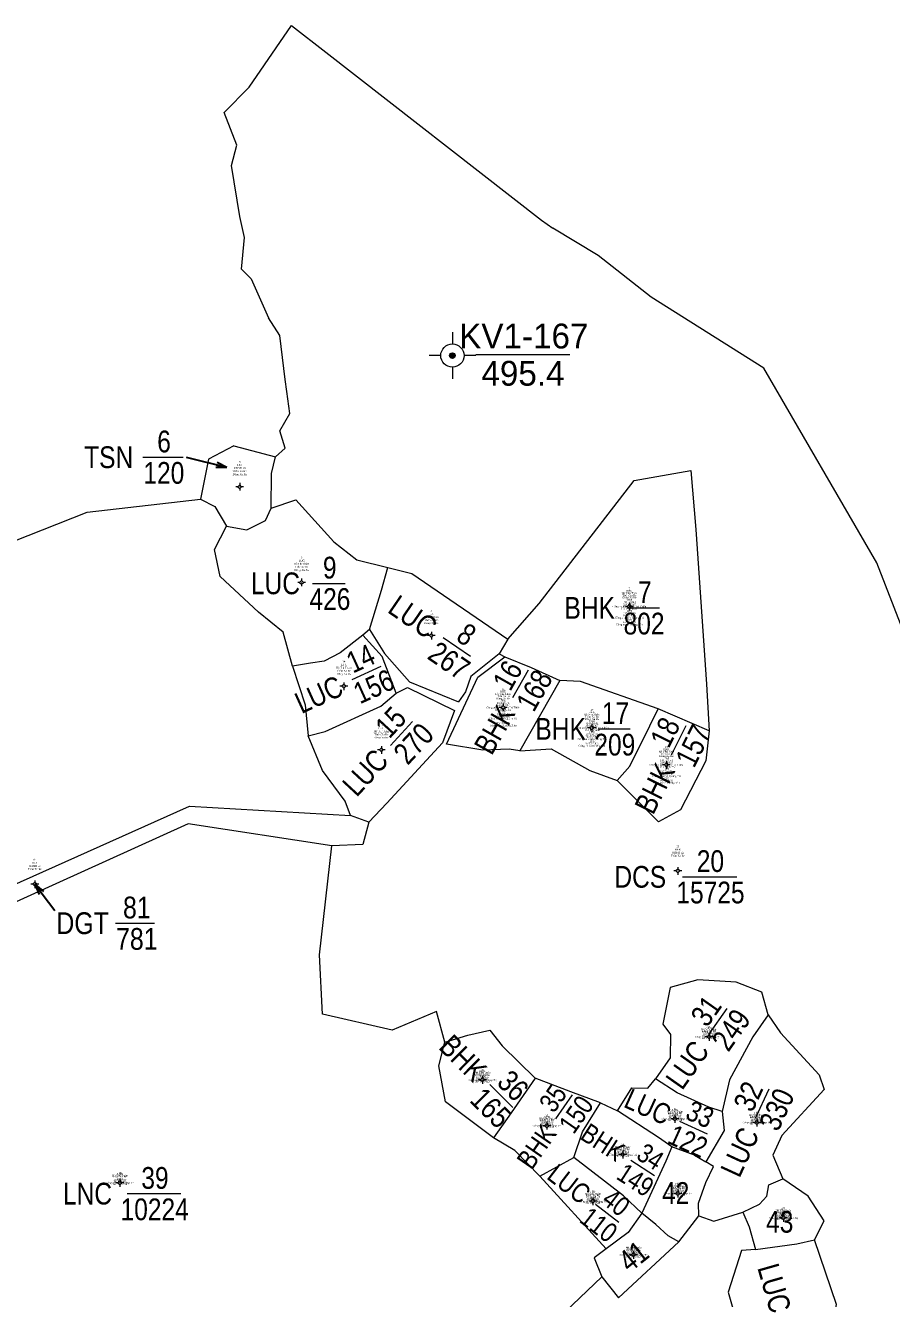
# Model space of a CAD drawing. Header units: metres. Extents: x 546779 to 548236, y 1839578 to 1841294.
# Drawn here: x 547808.5 to 547948, y 1840857.1 to 1841062.1 of the extents above; entities that cross this region are included whole.
import ezdxf
from ezdxf.enums import TextEntityAlignment as Align

# ---------------------------------------------------------------- set-up
doc = ezdxf.new("R2010")
doc.units = ezdxf.units.M
doc.header["$MEASUREMENT"] = 0
for name, color, linetype, lineweight in [('Level 10', 7, 'Continuous', 0), ('Level 11', 7, 'Continuous', 0), ('Level 13', 7, 'Continuous', 0), ('Level 15', 7, 'Continuous', 0), ('Level 23', 7, 'Continuous', 0), ('Level 31', 7, 'Continuous', 0), ('Level 8', 7, 'Continuous', 0)]:
    doc.layers.add(name, color=color, linetype=linetype, lineweight=lineweight)
doc.styles.add('Style-univcd', font='univcd.shx')
doc.styles.add('Style-vnarialNarrowI', font='vnarialNarrowI.shx')
doc.styles.add('Style-Vntimei', font='Vntimei.shx')
doc.dimstyles.get("Standard").update_dxf_attribs({"dimtxt": 0.18, "dimasz": 0.18, "dimexe": 0.18, "dimexo": 0.0625, "dimgap": 0.09, "dimtad": 0, "dimtih": 1, "dimtoh": 1, "dimdec": 4, "dimzin": 0, "dimdsep": 46, "dimtxsty": 'Standard', "dimcen": 0.09, "dimadec": 0, "dimazin": 0, "dimtfac": 1, "dimtdec": 4, "dimtofl": 0, "dimtmove": 0, "dimatfit": 3, "dimfxl": 1, "dimtolj": 1, "dimtzin": 0, "dimarcsym": 0})

# ---------------------------------------------------------------- blocks, each defined once
blk = doc.blocks.new('DKCDV')
at = {"layer": 'Level 8', "linetype": 'Continuous', "lineweight": 0}
h = blk.add_hatch(color=7, dxfattribs=at)
edge = h.paths.add_edge_path()
edge.add_arc((0, 0), 1.5, 0, 360)
at = {"layer": 'Level 8', "color": 1, "linetype": 'Continuous', "lineweight": 0}
for p, q in [((0, 12.5), (0, 6.27)), ((-6.23, 0), (-12.5, 0)), ((12.5, 0), (6.23, 0)), ((0, -6.27), (0, -12.5))]:
    blk.add_line(p, q, dxfattribs=at)
for radius in [6.25, 1.5]:
    blk.add_circle((0, 0), radius, dxfattribs=at)
blk = doc.blocks.new('N_THUA_6')
at = {"layer": 'Level 13', "color": 230, "linetype": 'Continuous', "lineweight": 13, "flags": 128}
blk.add_lwpolyline([(0, 0), (6.54, 0)], dxfattribs=at)
at = {"layer": 'Level 13', "color": 230, "linetype": 'Continuous', "lineweight": 0, "style": 'Style-vnarialNarrowI', "width": 0.98572}
blk.add_text('6', height=3.5, dxfattribs=at).set_placement((3.44, 0.78), align=Align.CENTER)
blk.add_text('6', height=3.5, dxfattribs=at).set_placement((3.44, 0.78), align=Align.CENTER)
blk.add_text('TSN ', height=3.5, dxfattribs=at).set_placement((-0.43, 0), align=Align.MIDDLE_RIGHT)
blk.add_text('120', height=3.5, dxfattribs=at).set_placement((3.41, -0.78), align=Align.TOP_CENTER)
blk = doc.blocks.new('TerminatorOpen_0.5')
at = {"color": 0, "linetype": 'ByBlock', "lineweight": -2}
for q in [(-1, 0.25), (-1, 0), (-1, -0.25)]:
    blk.add_line((0, 0), q, dxfattribs=at)
blk = doc.blocks.new('N_THUA_7')
at = {"layer": 'Level 13', "color": 230, "linetype": 'Continuous', "lineweight": 13, "flags": 128}
blk.add_lwpolyline([(-0.5, 0), (4.74, 0)], dxfattribs=at)
at = {"layer": 'Level 13', "color": 230, "linetype": 'Continuous', "lineweight": 0, "style": 'Style-vnarialNarrowI', "width": 0.98572}
blk.add_text('7', height=3.5, dxfattribs=at).set_placement((2.36, 0.78), align=Align.CENTER)
blk.add_text('BHK ', height=3.5, dxfattribs=at).set_placement((-1.36, 0), align=Align.MIDDLE_RIGHT)
blk.add_text('802', height=3.5, dxfattribs=at).set_placement((2.24, -0.78), align=Align.TOP_CENTER)
blk = doc.blocks.new('N_THUA_8')
at = {"layer": 'Level 13', "color": 230, "linetype": 'Continuous', "lineweight": 13, "flags": 128}
blk.add_lwpolyline([(-0.5, 0), (4.79, 0)], dxfattribs=at)
at = {"layer": 'Level 13', "color": 230, "linetype": 'Continuous', "lineweight": 0, "style": 'Style-vnarialNarrowI', "width": 0.98572}
blk.add_text('8', height=3.5, rotation=0.0002, dxfattribs=at).set_placement((2.32, 0.77), align=Align.CENTER)
blk.add_text('LUC ', height=3.5, rotation=0.0002, dxfattribs=at).set_placement((-1.41, -0.01), align=Align.MIDDLE_RIGHT)
blk.add_text('267', height=3.5, rotation=0.0002, dxfattribs=at).set_placement((2.39, -0.79), align=Align.TOP_CENTER)
blk = doc.blocks.new('N_THUA_9')
at = {"layer": 'Level 13', "color": 230, "linetype": 'Continuous', "lineweight": 13, "flags": 128}
blk.add_lwpolyline([(-0.49, 0), (4.79, 0)], dxfattribs=at)
at = {"layer": 'Level 13', "color": 230, "linetype": 'Continuous', "lineweight": 0, "style": 'Style-vnarialNarrowI', "width": 0.98572}
blk.add_text('9', height=3.5, dxfattribs=at).set_placement((2.29, 0.78), align=Align.CENTER)
blk.add_text('LUC ', height=3.5, dxfattribs=at).set_placement((-1.41, 0), align=Align.MIDDLE_RIGHT)
blk.add_text('426', height=3.5, dxfattribs=at).set_placement((2.32, -0.78), align=Align.TOP_CENTER)
blk = doc.blocks.new('N_THUA_14')
at = {"layer": 'Level 13', "color": 230, "linetype": 'Continuous', "lineweight": 13, "flags": 128}
blk.add_lwpolyline([(-1.63, 0), (3.64, 0)], dxfattribs=at)
at = {"layer": 'Level 13', "color": 230, "linetype": 'Continuous', "lineweight": 0, "style": 'Style-vnarialNarrowI', "width": 0.985726}
blk.add_text('14', height=3.5, rotation=0, dxfattribs=at).set_placement((1.08, 0.79), align=Align.CENTER)
blk.add_text('LUC ', height=3.5, rotation=0, dxfattribs=at).set_placement((-2.57, -0.01), align=Align.MIDDLE_RIGHT)
blk.add_text('156', height=3.5, rotation=0, dxfattribs=at).set_placement((1.15, -0.78), align=Align.TOP_CENTER)
blk = doc.blocks.new('N_THUA_15')
at = {"layer": 'Level 13', "color": 230, "linetype": 'Continuous', "lineweight": 13, "flags": 128}
blk.add_lwpolyline([(-1.65, 0), (3.59, 0)], dxfattribs=at)
at = {"layer": 'Level 13', "color": 230, "linetype": 'Continuous', "lineweight": 0, "style": 'Style-vnarialNarrowI', "width": 0.98572}
blk.add_text('15', height=3.5, rotation=359.9999, dxfattribs=at).set_placement((1.11, 0.78), align=Align.CENTER)
blk.add_text('LUC ', height=3.5, rotation=359.9999, dxfattribs=at).set_placement((-2.57, 0.01), align=Align.MIDDLE_RIGHT)
blk.add_text('270', height=3.5, rotation=359.9999, dxfattribs=at).set_placement((1.1, -0.78), align=Align.TOP_CENTER)
blk = doc.blocks.new('N_THUA_16')
at = {"layer": 'Level 13', "color": 230, "linetype": 'Continuous', "lineweight": 13, "flags": 128}
blk.add_lwpolyline([(-1.65, -0.01), (3.59, -0.01)], dxfattribs=at)
at = {"layer": 'Level 13', "color": 230, "linetype": 'Continuous', "lineweight": 0, "style": 'Style-vnarialNarrowI', "width": 0.985725}
blk.add_text('16', height=3.5, rotation=359.9999, dxfattribs=at).set_placement((1.11, 0.77), align=Align.CENTER)
blk.add_text('BHK ', height=3.5, rotation=359.9999, dxfattribs=at).set_placement((-2.54, 0), align=Align.MIDDLE_RIGHT)
blk.add_text('168', height=3.5, rotation=359.9999, dxfattribs=at).set_placement((1.12, -0.78), align=Align.TOP_CENTER)
blk = doc.blocks.new('N_THUA_17')
at = {"layer": 'Level 13', "color": 230, "linetype": 'Continuous', "lineweight": 13, "flags": 128}
blk.add_lwpolyline([(-1.65, 0), (3.52, 0)], dxfattribs=at)
at = {"layer": 'Level 13', "color": 230, "linetype": 'Continuous', "lineweight": 0, "style": 'Style-vnarialNarrowI', "width": 0.98572}
blk.add_text('17', height=3.5, dxfattribs=at).set_placement((1.16, 0.78), align=Align.CENTER)
blk.add_text('BHK ', height=3.5, dxfattribs=at).set_placement((-2.51, 0), align=Align.MIDDLE_RIGHT)
blk.add_text('209', height=3.5, dxfattribs=at).set_placement((1.06, -0.78), align=Align.TOP_CENTER)
blk = doc.blocks.new('N_THUA_18')
at = {"layer": 'Level 13', "color": 230, "linetype": 'Continuous', "lineweight": 13, "flags": 128}
blk.add_lwpolyline([(-1.64, 0), (3.64, 0)], dxfattribs=at)
at = {"layer": 'Level 13', "color": 230, "linetype": 'Continuous', "lineweight": 0, "style": 'Style-vnarialNarrowI', "width": 0.98572}
blk.add_text('18', height=3.5, rotation=0.0001, dxfattribs=at).set_placement((1.16, 0.78), align=Align.CENTER)
blk.add_text('BHK ', height=3.5, rotation=0.0001, dxfattribs=at).set_placement((-2.53, 0.01), align=Align.MIDDLE_RIGHT)
blk.add_text('157', height=3.5, rotation=0.0001, dxfattribs=at).set_placement((1.23, -0.77), align=Align.TOP_CENTER)
blk = doc.blocks.new('N_THUA_20')
at = {"layer": 'Level 13', "color": 230, "linetype": 'Continuous', "lineweight": 13, "flags": 128}
blk.add_lwpolyline([(-1.21, 0), (7.54, 0)], dxfattribs=at)
at = {"layer": 'Level 13', "color": 230, "linetype": 'Continuous', "lineweight": 0, "style": 'Style-vnarialNarrowI', "width": 0.98572}
blk.add_text('20', height=3.5, dxfattribs=at).set_placement((3.3, 0.78), align=Align.CENTER)
blk.add_text('DCS ', height=3.5, dxfattribs=at).set_placement((-2.73, 0), align=Align.MIDDLE_RIGHT)
blk.add_text('15725', height=3.5, dxfattribs=at).set_placement((3.31, -0.78), align=Align.TOP_CENTER)
blk = doc.blocks.new('N_THUA_37')
at = {"layer": 'Level 13', "color": 230, "linetype": 'Continuous', "lineweight": 13, "flags": 128}
blk.add_lwpolyline([(-1.65, 0), (3.52, -0.01)], dxfattribs=at)
at = {"layer": 'Level 13', "color": 230, "linetype": 'Continuous', "lineweight": 0, "style": 'Style-vnarialNarrowI', "width": 0.98572}
blk.add_text('31', height=3.5, rotation=359.9999, dxfattribs=at).set_placement((1.23, 0.79), align=Align.CENTER)
blk.add_text('LUC ', height=3.5, rotation=359.9999, dxfattribs=at).set_placement((-2.56, 0.01), align=Align.MIDDLE_RIGHT)
blk.add_text('249', height=3.5, rotation=359.9999, dxfattribs=at).set_placement((1.06, -0.78), align=Align.TOP_CENTER)
blk = doc.blocks.new('N_THUA_38')
at = {"layer": 'Level 13', "color": 230, "linetype": 'Continuous', "lineweight": 13, "flags": 128}
blk.add_lwpolyline([(-1.65, 0), (3.59, 0)], dxfattribs=at)
at = {"layer": 'Level 13', "color": 230, "linetype": 'Continuous', "lineweight": 0, "style": 'Style-vnarialNarrowI', "width": 0.985719}
blk.add_text('32', height=3.5, rotation=0.0001, dxfattribs=at).set_placement((1.08, 0.78), align=Align.CENTER)
blk.add_text('LUC ', height=3.5, rotation=0.0001, dxfattribs=at).set_placement((-2.58, 0.01), align=Align.MIDDLE_RIGHT)
blk.add_text('330', height=3.5, rotation=0.0001, dxfattribs=at).set_placement((1.09, -0.78), align=Align.TOP_CENTER)
blk = doc.blocks.new('N_THUA_39')
at = {"layer": 'Level 13', "color": 230, "linetype": 'Continuous', "lineweight": 13, "flags": 128}
blk.add_lwpolyline([(-1.65, 0), (3.59, 0.01)], dxfattribs=at)
at = {"layer": 'Level 13', "color": 230, "linetype": 'Continuous', "lineweight": 0, "style": 'Style-vnarialNarrowI', "width": 0.985738}
blk.add_text('33', height=3.5, rotation=0.0001, dxfattribs=at).set_placement((1.09, 0.79), align=Align.CENTER)
blk.add_text('LUC ', height=3.5, rotation=0.0001, dxfattribs=at).set_placement((-2.55, 0.01), align=Align.MIDDLE_RIGHT)
blk.add_text('122', height=3.5, rotation=0.0001, dxfattribs=at).set_placement((1.1, -0.77), align=Align.TOP_CENTER)
blk = doc.blocks.new('N_THUA_40')
at = {"layer": 'Level 13', "color": 230, "linetype": 'Continuous', "lineweight": 13, "flags": 128}
blk.add_lwpolyline([(-1.65, 0.01), (3.53, -0.01)], dxfattribs=at)
at = {"layer": 'Level 13', "color": 230, "linetype": 'Continuous', "lineweight": 0, "style": 'Style-vnarialNarrowI', "width": 0.985733}
blk.add_text('34', height=3.5, rotation=0.0001, dxfattribs=at).set_placement((1.05, 0.75), align=Align.CENTER)
blk.add_text('BHK ', height=3.5, rotation=0.0001, dxfattribs=at).set_placement((-2.51, -0.03), align=Align.MIDDLE_RIGHT)
blk.add_text('149', height=3.5, rotation=0.0001, dxfattribs=at).set_placement((1.07, -0.81), align=Align.TOP_CENTER)
blk = doc.blocks.new('N_THUA_41')
at = {"layer": 'Level 13', "color": 230, "linetype": 'Continuous', "lineweight": 13, "flags": 128}
blk.add_lwpolyline([(-1.65, 0), (3.59, 0.01)], dxfattribs=at)
at = {"layer": 'Level 13', "color": 230, "linetype": 'Continuous', "lineweight": 0, "style": 'Style-vnarialNarrowI', "width": 0.985713}
blk.add_text('35', height=3.5, rotation=0, dxfattribs=at).set_placement((1.09, 0.77), align=Align.CENTER)
blk.add_text('BHK ', height=3.5, rotation=0, dxfattribs=at).set_placement((-2.54, -0.01), align=Align.MIDDLE_RIGHT)
blk.add_text('150', height=3.5, rotation=0, dxfattribs=at).set_placement((1.09, -0.79), align=Align.TOP_CENTER)
blk = doc.blocks.new('N_THUA_42')
at = {"layer": 'Level 13', "color": 230, "linetype": 'Continuous', "lineweight": 13, "flags": 128}
blk.add_lwpolyline([(-1.65, 0), (3.61, -0.01)], dxfattribs=at)
at = {"layer": 'Level 13', "color": 230, "linetype": 'Continuous', "lineweight": 0, "style": 'Style-vnarialNarrowI', "width": 0.985719}
blk.add_text('36', height=3.5, rotation=0, dxfattribs=at).set_placement((1.15, 0.78), align=Align.CENTER)
blk.add_text('BHK ', height=3.5, rotation=0, dxfattribs=at).set_placement((-2.52, 0), align=Align.MIDDLE_RIGHT)
blk.add_text('165', height=3.5, rotation=0, dxfattribs=at).set_placement((1.13, -0.78), align=Align.TOP_CENTER)
blk = doc.blocks.new('N_THUA_45')
at = {"layer": 'Level 13', "color": 230, "linetype": 'Continuous', "lineweight": 13, "flags": 128}
blk.add_lwpolyline([(-1.22, 0), (7.45, 0)], dxfattribs=at)
at = {"layer": 'Level 13', "color": 230, "linetype": 'Continuous', "lineweight": 0, "style": 'Style-vnarialNarrowI', "width": 0.98572}
blk.add_text('39', height=3.5, dxfattribs=at).set_placement((3.26, 0.78), align=Align.CENTER)
blk.add_text('LNC ', height=3.5, dxfattribs=at).set_placement((-2.56, 0), align=Align.MIDDLE_RIGHT)
blk.add_text('10224', height=3.5, dxfattribs=at).set_placement((3.21, -0.78), align=Align.TOP_CENTER)
blk = doc.blocks.new('N_THUA_46')
at = {"layer": 'Level 13', "color": 230, "linetype": 'Continuous', "lineweight": 13, "flags": 128}
blk.add_lwpolyline([(-1.66, 0), (3.59, 0.01)], dxfattribs=at)
at = {"layer": 'Level 13', "color": 230, "linetype": 'Continuous', "lineweight": 0, "style": 'Style-vnarialNarrowI', "width": 0.985713}
blk.add_text('40', height=3.5, rotation=0.0002, dxfattribs=at).set_placement((1.1, 0.77), align=Align.CENTER)
blk.add_text('LUC ', height=3.5, rotation=0.0002, dxfattribs=at).set_placement((-2.57, -0.01), align=Align.MIDDLE_RIGHT)
blk.add_text('110', height=3.5, rotation=0.0002, dxfattribs=at).set_placement((1.09, -0.8), align=Align.TOP_CENTER)
blk = doc.blocks.new('N_THUA_48')
at = {"layer": 'Level 13', "color": 230, "linetype": 'Continuous', "lineweight": 0, "style": 'Style-vnarialNarrowI', "width": 0.98572}
blk.add_text('41', height=3.5, rotation=38.5151, dxfattribs=at).set_placement((0.23, 0.18), align=Align.MIDDLE_CENTER)
blk = doc.blocks.new('N_THUA_50')
at = {"layer": 'Level 13', "color": 230, "linetype": 'Continuous', "lineweight": 0, "style": 'Style-vnarialNarrowI', "width": 0.98572}
blk.add_text('42', height=3.5, dxfattribs=at).set_placement((0.12, 0), align=Align.MIDDLE_CENTER)
blk = doc.blocks.new('N_THUA_52')
at = {"layer": 'Level 13', "color": 230, "linetype": 'Continuous', "lineweight": 0, "style": 'Style-vnarialNarrowI', "width": 0.98572}
blk.add_text('43', height=3.5, dxfattribs=at).set_placement((0.11, 0), align=Align.MIDDLE_CENTER)
blk = doc.blocks.new('N_THUA_53')
at = {"layer": 'Level 13', "color": 230, "linetype": 'Continuous', "lineweight": 13, "flags": 128}
blk.add_lwpolyline([(-1.64, 0), (3.53, 0)], dxfattribs=at)
at = {"layer": 'Level 13', "color": 230, "linetype": 'Continuous', "lineweight": 0, "style": 'Style-vnarialNarrowI', "width": 0.98572}
blk.add_text('44', height=3.5, rotation=360, dxfattribs=at).set_placement((1.03, 0.79), align=Align.CENTER)
blk.add_text('LUC ', height=3.5, rotation=360, dxfattribs=at).set_placement((-2.56, 0), align=Align.MIDDLE_RIGHT)
blk.add_text('339', height=3.5, rotation=360, dxfattribs=at).set_placement((1.07, -0.78), align=Align.TOP_CENTER)
blk = doc.blocks.new('N_THUA_106')
at = {"layer": 'Level 13', "color": 230, "linetype": 'Continuous', "lineweight": 13, "flags": 128}
blk.add_lwpolyline([(0, 0), (6.3, 0)], dxfattribs=at)
at = {"layer": 'Level 13', "color": 230, "linetype": 'Continuous', "lineweight": 0, "style": 'Style-vnarialNarrowI'}
blk.add_text('81', height=3.5, dxfattribs=at).set_placement((3.46, 0.78), align=Align.CENTER)
blk.add_text('81', height=3.5, dxfattribs=at).set_placement((3.46, 0.78), align=Align.CENTER)
blk.add_text('DGT ', height=3.5, dxfattribs=at).set_placement((0.07, 0), align=Align.MIDDLE_RIGHT)
blk.add_text('781', height=3.5, dxfattribs=at).set_placement((3.45, -0.78), align=Align.TOP_CENTER)
blk = doc.blocks.new('CENTRD')
at = {"layer": 'Level 11', "linetype": 'Continuous', "lineweight": 0}
h = blk.add_hatch(color=3, dxfattribs=at)
edge = h.paths.add_edge_path()
edge.add_arc((0, 0), 1.5, 0, 360)
at = {"layer": 'Level 11', "color": 3, "linetype": 'Continuous', "lineweight": 0}
for p, q in [((-6.2, 0), (-12.6, 0)), ((0, 6.2), (-6.2, 0)), ((-6.2, 0), (0, -6.2)), ((0, 12.6), (0, 6.2)), ((6.2, 0), (0, 6.2)), ((0, -6.2), (6.2, 0)), ((12.6, 0), (6.2, 0)), ((0, -6.2), (0, -12.6))]:
    blk.add_line(p, q, dxfattribs=at)

msp = doc.modelspace()

# ---------------------------------------------------------------- linework, layer by layer
at = {"layer": 'Level 10', "color": 7, "linetype": 'Continuous', "lineweight": 0}
for p, q in [((547844.53, 1841052.12), (547851.38, 1841062.07)), ((547851.38, 1841062.07), (547856.91, 1841057.78)), ((547856.91, 1841057.78), (547891.67, 1841030.7)), ((547840.51, 1841048.08), (547844.53, 1841052.12)), ((547843.06, 1841031.29), (547841.72, 1841039.5)), ((547843.78, 1841027.94), (547843.06, 1841031.29)), ((547891.67, 1841030.7), (547893.45, 1841029.41)), ((547900.77, 1841025.05), (547893.45, 1841029.41)), ((547843.33, 1841022.83), (547843.78, 1841027.94)), ((547909.3, 1841018.35), (547900.77, 1841025.05)), ((547843.33, 1841022.83), (547844.85, 1841021.25)), ((547844.85, 1841021.25), (547847.66, 1841015.01)), ((547927.48, 1841006.87), (547909.3, 1841018.35)), ((547945.69, 1840975.54), (547927.48, 1841006.87)), ((547851.12, 1840999.62), (547850.63, 1841003.13)), ((547849.49, 1840996.78), (547851.12, 1840999.62)), ((547850.34, 1840993.99), (547849.49, 1840996.78)), ((547848.79, 1840992.6), (547850.34, 1840993.99)), ((547952.29, 1840958.52), (547945.69, 1840975.54))]:
    msp.add_line(p, q, dxfattribs=at)
at = {"layer": 'Level 10', "color": 7, "linetype": 'Continuous', "lineweight": 0, "flags": 128}
for points in [[(547841.72, 1841039.5), (547842.58, 1841042.79), (547840.51, 1841048.08)], [(547850.63, 1841003.13), (547850.36, 1841005.06), (547849.5, 1841012.13), (547847.66, 1841015.01)], [(547886.21, 1840963.28), (547891.28, 1840969), (547906.55, 1840988.8), (547915.69, 1840990.41), (547916.5, 1840980.93), (547918.25, 1840956.03), (547918.67, 1840948.49)], [(547796.78, 1840975.19), (547818.47, 1840983.69), (547836.68, 1840985.8)], [(547848.11, 1840984.35), (547852.05, 1840985.69), (547858.18, 1840978.93), (547861.9, 1840976.05), (547866.89, 1840974.78)], [(547851.52, 1840958.92), (547850.01, 1840964.37), (547846.04, 1840967.6), (547839.89, 1840973.36), (547838.96, 1840977.71), (547840.91, 1840981.44)], [(547863.95, 1840964.82), (547865.85, 1840971.15), (547866.89, 1840974.78)], [(547866.89, 1840974.78), (547870.78, 1840973.85), (547886.21, 1840963.28)], [(547862.87, 1840963.92), (547859.2, 1840961.07), (547856.63, 1840959.72), (547854.43, 1840959.42), (547851.52, 1840958.92)], [(547863.95, 1840964.82), (547862.87, 1840963.92)], [(547868.24, 1840954.59), (547865.96, 1840960.49), (547862.87, 1840963.92)], [(547863.95, 1840964.82), (547866.34, 1840960.98), (547870.37, 1840956.41), (547878.27, 1840953.19)], [(547886.21, 1840963.28), (547884.82, 1840960.89), (547880.24, 1840957.26), (547879.41, 1840954.79), (547878.27, 1840953.19)], [(547876.36, 1840946.33), (547881.39, 1840957.14), (547885.72, 1840960.43), (547889.96, 1840958.72), (547894.59, 1840956.63)], [(547884.82, 1840960.89), (547885.72, 1840960.43)], [(547851.52, 1840958.92), (547853.57, 1840952.68), (547854.07, 1840947.69)], [(547894.59, 1840956.63), (547888.17, 1840945.26)], [(547910.44, 1840952.02), (547897.92, 1840956.44), (547894.59, 1840956.63)], [(547854.07, 1840947.69), (547856.81, 1840948.42), (547865.75, 1840952.48), (547868.24, 1840954.59)], [(547868.24, 1840954.59), (547870.03, 1840955.46), (547877.61, 1840951.76)], [(547877.61, 1840951.76), (547875.7, 1840946.55)], [(547903.81, 1840940.49), (547905.88, 1840942.83), (547909.11, 1840949.33), (547910.44, 1840952.02)], [(547918.67, 1840948.49), (547910.44, 1840952.02)], [(547860.89, 1840934.89), (547859.99, 1840937.17), (547856.38, 1840942.12), (547854.07, 1840947.69)], [(547918.67, 1840948.49), (547918.1, 1840943.68), (547914.05, 1840935.81), (547910.5, 1840933.84), (547903.81, 1840940.49)], [(547875.7, 1840946.55), (547866.73, 1840936.87), (547863.85, 1840933.81)], [(547888.17, 1840945.26), (547886.45, 1840945.56), (547882.18, 1840945.39), (547876.36, 1840946.33)], [(547888.17, 1840945.26), (547893.21, 1840945.6), (547899.42, 1840942.11), (547903.81, 1840940.49)], [(547728.82, 1840897.5), (547752.55, 1840906.86), (547772.68, 1840912.96), (547804.06, 1840922.56), (547834.95, 1840936.36), (547860.89, 1840934.89)], [(547857.87, 1840930), (547834.72, 1840933.52), (547804.73, 1840919.96), (547772.94, 1840910.78), (547753.64, 1840904.3)], [(547863.85, 1840933.81), (547862.88, 1840930.22), (547857.87, 1840930)], [(547863.85, 1840933.81), (547860.89, 1840934.89)], [(547876.05, 1840898.36), (547874.72, 1840903.32), (547867.56, 1840900.29), (547856.38, 1840902.88), (547855.86, 1840912.45), (547857.87, 1840930)], [(547928.19, 1840902.79), (547927.15, 1840906.45), (547923.01, 1840908.05), (547916.83, 1840908.42), (547912.35, 1840907.17), (547911.19, 1840901.28), (547912.42, 1840899.61), (547912.39, 1840895.87), (547909.99, 1840892.45)], [(547928.19, 1840902.79), (547925.71, 1840899.26), (547921.91, 1840892.3), (547920.78, 1840887.24)], [(547928.19, 1840902.79), (547930.13, 1840899.86), (547936.38, 1840893.14), (547937.19, 1840890.73), (547930.38, 1840883.34), (547928.93, 1840880.19), (547930.54, 1840876.35)], [(547876.05, 1840898.36), (547879.76, 1840899.52), (547883.32, 1840900.31), (547885.31, 1840897.79), (547890.6, 1840892.56)], [(547883.9, 1840882.98), (547876.18, 1840888.77), (547875.09, 1840894.59), (547876.05, 1840898.36)], [(547890.6, 1840892.56), (547886.74, 1840886.99), (547883.9, 1840882.98)], [(547901.15, 1840888.6), (547896.39, 1840890.38), (547890.6, 1840892.56)], [(547903.87, 1840887.31), (547906.19, 1840891.05), (547908.79, 1840890.96), (547909.99, 1840892.45)], [(547920.78, 1840887.24), (547918.62, 1840887.92), (547913.5, 1840890.24), (547909.99, 1840892.45)], [(547896.87, 1840879.83), (547898.25, 1840883.94), (547901.15, 1840888.6)], [(547901.15, 1840888.6), (547903.87, 1840887.31)], [(547912.63, 1840881.5), (547910.47, 1840883.05), (547903.87, 1840887.31)], [(547920.78, 1840887.24), (547921.05, 1840884.16), (547918.11, 1840879.11)], [(547891.38, 1840876.78), (547887.35, 1840880.96), (547883.9, 1840882.98)], [(547891.38, 1840876.78), (547896.87, 1840879.83)], [(547907.82, 1840870.86), (547904.86, 1840873.66), (547896.87, 1840879.83)], [(547912.63, 1840881.5), (547911.69, 1840879.2), (547907.82, 1840870.86)], [(547916.31, 1840880.2), (547912.63, 1840881.5)], [(547916.31, 1840880.2), (547918.11, 1840879.11)], [(547916.98, 1840870.43), (547916.96, 1840872.45), (547918.14, 1840875.78), (547919.35, 1840878.36), (547918.11, 1840879.11)], [(547902.09, 1840865.13), (547891.38, 1840876.78)], [(547924.06, 1840871.02), (547926.76, 1840872.29), (547927.95, 1840873.6), (547928.26, 1840875.41), (547930.54, 1840876.35)], [(547935.64, 1840866.53), (547937.21, 1840869.63), (547934.6, 1840873.57), (547930.54, 1840876.35)], [(547907.82, 1840870.86), (547905.61, 1840867.75)], [(547913.75, 1840866.22), (547912.07, 1840867.2), (547910.09, 1840869.02), (547907.82, 1840870.86)], [(547913.75, 1840866.22), (547916.98, 1840870.43)], [(547916.98, 1840870.43), (547919.41, 1840869.56), (547924.06, 1840871.02)], [(547924.06, 1840871.02), (547925.1, 1840868.63), (547926.12, 1840865.01)], [(547905.61, 1840867.75), (547902.09, 1840865.13)], [(547901.39, 1840860.57), (547904.05, 1840857.2), (547913.75, 1840866.22)], [(547926.12, 1840865.01), (547923.86, 1840864.84), (547921.73, 1840858.15), (547926.37, 1840841.89), (547928.12, 1840841.45), (547933.64, 1840841.11), (547936.25, 1840840.62), (547939.19, 1840856.12), (547935.64, 1840866.53)], [(547926.12, 1840865.01), (547932.81, 1840865.91), (547935.64, 1840866.53)], [(547902.09, 1840865.13), (547900.12, 1840863.67), (547901.39, 1840860.57)], [(547890.8, 1840850.51), (547901.39, 1840860.57)]]:
    msp.add_lwpolyline(points, dxfattribs=at)
at = {"layer": 'Level 23', "color": 12, "linetype": 'Continuous', "lineweight": 0, "flags": 128}
for points in [[(547728.82, 1840897.5), (547752.55, 1840906.86), (547772.68, 1840912.96), (547804.06, 1840922.56), (547834.95, 1840936.36), (547860.89, 1840934.89)], [(547857.87, 1840930), (547834.72, 1840933.52), (547804.73, 1840919.96), (547772.94, 1840910.78), (547753.64, 1840904.3)], [(547863.85, 1840933.81), (547862.88, 1840930.22), (547857.87, 1840930)], [(547863.85, 1840933.81), (547860.89, 1840934.89)]]:
    msp.add_lwpolyline(points, dxfattribs=at)
at = {"layer": 'Level 31', "color": 4, "linetype": 'Continuous', "lineweight": 0, "flags": 128}
for points in [[(547842.06, 1840994.38), (547837.97, 1840992.22), (547836.68, 1840985.8)], [(547842.06, 1840994.38), (547848.79, 1840992.6)], [(547848.15, 1840989.94), (547848.79, 1840992.6)], [(547848.11, 1840984.35), (547848.15, 1840989.94)], [(547836.68, 1840985.8), (547839.02, 1840984.62), (547840.91, 1840981.44)], [(547840.91, 1840981.44), (547844.18, 1840980.87), (547847.2, 1840982.36), (547848.11, 1840984.35)]]:
    msp.add_lwpolyline(points, dxfattribs=at)
at = {"layer": 'Level 8', "color": 5, "linetype": 'Continuous', "lineweight": 13}
msp.add_line((547881.06, 1841009.08), (547896.2, 1841009.08), dxfattribs=at)

# ---------------------------------------------------------------- block references
at = {"layer": 'Level 11', "color": 3, "linetype": 'Continuous', "lineweight": 0, "xscale": 0.04999813735168662, "yscale": 0.04999813735168662, "zscale": 0.04999813735168662}
for p in [(547843.02, 1840987.81), (547852.99, 1840972.4), (547905.8, 1840968.52), (547873.9, 1840963.83), (547859.8, 1840955.67), (547885.46, 1840952.28), (547899.76, 1840948.98), (547865.84, 1840945.43), (547911.77, 1840943.02), (547913.61, 1840925.94), (547810.02, 1840923.79), (547918.64, 1840899.24), (547882.14, 1840892.3), (547913.14, 1840886.04), (547926.35, 1840885.45), (547892.51, 1840884.92), (547904.73, 1840880.29), (547823.72, 1840875.74), (547913.62, 1840874.02), (547899.93, 1840872.76), (547930.63, 1840870.09), (547906.47, 1840864.12)]:
    msp.add_blockref('CENTRD', p, dxfattribs=at)
at = {"layer": 'Level 13', "color": 230, "linetype": 'Continuous', "lineweight": 0}
for name, p in [('N_THUA_6', (547827.39, 1840992.56)), ('N_THUA_9', (547855.24, 1840972.25)), ('N_THUA_7', (547905.93, 1840968.3)), ('N_THUA_17', (547902.4, 1840948.81)), ('N_THUA_20', (547915.56, 1840925)), ('N_THUA_106', (547822.99, 1840917.53)), ('N_THUA_45', (547826.11, 1840873.99)), ('N_THUA_50', (547913.15, 1840874.09)), ('N_THUA_52', (547929.92, 1840869.46)), ('N_THUA_48', (547906.23, 1840863.72))]:
    msp.add_blockref(name, p, dxfattribs=at)
for name, p, xscale, yscale, zscale, rotation in [('N_THUA_8', (547876.24, 1840963.25), 0.9999995036179097, 0.9999995036179097, 0.9999995036179097, 325.5875414291594), ('N_THUA_14', (547862.57, 1840957.45), 0.979995910098784, 0.979995910098784, 0.979995910098784, 24.42460010085162), ('N_THUA_16', (547887.79, 1840955.28), 0.980000975162566, 0.980000975162566, 0.980000975162566, 60.54914134050898), ('N_THUA_15', (547868.44, 1840947.37), 1.000001075032897, 1.000001075032897, 1.000001075032897, 47.18029481444025), ('N_THUA_18', (547913.31, 1840946.12), 1.000002772202111, 1.000002772202111, 1.000002772202111, 63.57610259305935), ('N_THUA_37', (547919.53, 1840900.95), 1.000000157426678, 1.000000157426678, 1.000000157426678, 54.91018934063331), ('N_THUA_42', (547884.47, 1840890.4), 0.9999980400357851, 0.9999980400357851, 0.9999980400357851, 315.3267605360524), ('N_THUA_41', (547894.79, 1840887.24), 0.899998150424345, 0.899998150424345, 0.899998150424345, 55.27809141227966), ('N_THUA_39', (547915.28, 1840885.02), 0.9411932788063577, 0.9411932788063577, 0.9411932788063577, 335.6234708667443), ('N_THUA_38', (547926.8, 1840887.62), 1.000001013092281, 1.000001013092281, 1.000001013092281, 65.28243983237242), ('N_THUA_40', (547907.23, 1840878.6), 0.8819984138663075, 0.8819984138663075, 0.8819984138663075, 327.1595194817368), ('N_THUA_46', (547901.52, 1840871.39), 0.9000015339061532, 0.9000015339061532, 0.9000015339061532, 322.3239711450008), ('N_THUA_53', (547931.25, 1840851.45), 1.000002586499829, 1.000002586499829, 1.000002586499829, 285.9268151862882)]:
    msp.add_blockref(name, p, dxfattribs=dict(at, xscale=xscale, yscale=yscale, zscale=zscale, rotation=rotation))
at = {"layer": 'Level 8', "color": 1, "linetype": 'Continuous', "lineweight": 0, "xscale": 0.2999981373516866, "yscale": 0.2999981373516866, "zscale": 0.2999981373516866}
msp.add_blockref('DKCDV', (547877.29, 1841008.92), dxfattribs=at)

# ---------------------------------------------------------------- texts
at = {"layer": 'Level 15', "color": 3, "linetype": 'Continuous', "lineweight": 0, "char_height": 0.3, "attachment_point": 5, "style": 'Style-Vntimei'}
for s, insert in [('6\\PTSN\\PUBND x·\\PTh«n Xa Re\\P§ång Xa Re\\P \\P \\P \\P \\P \\P \\P \\P \\P \\P \\P \\P \\P', (547843.02, 1840987.76)), ('9\\PLUC\\PHå ThÞ Th¾m\\PTh«n Xa Re\\P§ång Xa Re\\P \\P \\P \\P \\P \\P \\P \\P \\P \\P \\P \\P \\P', (547852.99, 1840972.35)), ('8\\PLUC\\PHå ThÞ Th¾m\\PTh«n Xa Re\\P§ång Xa Re\\P \\P \\P \\P \\P \\P \\P \\P \\P \\P \\P \\P \\P', (547873.9, 1840963.78)), ('14\\PLUC\\PHå ThÞ Th¾m\\PTh«n Xa Re\\P§ång Xa Re\\P \\P \\P \\P \\P \\P \\P \\P \\P \\P \\P \\P \\P', (547859.8, 1840955.62)), ('15\\PLUC\\PHå ThÞ Th¾m\\PTh«n Xa Re\\P§ång Xa Re\\P \\P \\P \\P \\P \\P \\P \\P \\P \\P \\P \\P \\P', (547865.84, 1840945.38)), ('20\\PBHK\\PUBND x·\\PTh«n Xa Re\\P \\P \\P \\P \\P \\P \\P \\P \\P \\P \\P \\P \\P \\P', (547913.61, 1840925.89)), ('81\\PDGT\\PUBND x·\\PTh«n Xa Re\\P \\P \\P \\P \\P \\P \\P \\P \\P \\P \\P \\P \\P \\P', (547810.02, 1840923.74))]:
    msp.add_mtext(s, dxfattribs=dict(at, insert=insert))
for s, insert, line_spacing_factor in [('7\\PBHK\\PHå V¨n Th¶o\\PTh«n Xa Re\\P§ång Xa Re\\P1968\\P191143141\\P20/06/1987\\PC«ng an t∅nh B×nh TrÞ Thiªn\\PHå ThÞ Phu©n\\P1970\\P197236270\\P24/02/2006\\PC«ng an t∅nh Qu¶ng TrÞ\\P19/5\\P05/10/2003\\PC«ng an x· H\xadíng T©n\\P', (547905.8, 1840968.47), 0.72), ('16\\PBHK\\PHå V¨n Th¶o\\PTh«n Xa Re\\P§ång Xa Re\\P1968\\P191143141\\P20/06/1987\\PC«ng an t∅nh B×nh TrÞ Thiªn\\PHå ThÞ Phu©n\\P1970\\P197236270\\P24/02/2006\\PC«ng an t∅nh Qu¶ng TrÞ\\P19/5\\P05/10/2003\\PC«ng an x· H\xadíng T©n\\P', (547885.46, 1840952.23), 0.72), ('17\\PBHK\\PHå V¨n Th¶o\\PTh«n Xa Re\\P§ång Xa Re\\P1968\\P191143141\\P20/06/1987\\PC«ng an t∅nh B×nh TrÞ Thiªn\\PHå ThÞ Phu©n\\P1970\\P197236270\\P24/02/2006\\PC«ng an t∅nh Qu¶ng TrÞ\\P19/5\\P05/10/2003\\PC«ng an x· H\xadíng T©n\\P', (547899.76, 1840948.93), 0.72), ('18\\PBHK\\PHå V¨n Th¶o\\PTh«n Xa Re\\P§ång Xa Re\\P1968\\P191143141\\P20/06/1987\\PC«ng an t∅nh B×nh TrÞ Thiªn\\PHå ThÞ Phu©n\\P1970\\P197236270\\P24/02/2006\\PC«ng an t∅nh Qu¶ng TrÞ\\P19/5\\P05/10/2003\\PC«ng an x· H\xadíng T©n\\P', (547911.77, 1840942.97), 0.72), ('31\\PLUC\\PHå V¨n Du©n\\PTh«n Xa Re\\P§ång Xa Re\\P1988\\P197156337\\P01/09/2005\\PC«ng an t∅nh Qu¶ng TrÞ\\PHå ThÞ Sanh\\P \\P \\P \\P \\P \\P \\P \\P', (547918.64, 1840899.19), 0.405), ('36\\PBHK\\PHå V¨n Du©n\\PTh«n Xa Re\\P§ång Xa Re\\P1988\\P197156337\\P01/09/2005\\PC«ng an t∅nh Qu¶ng TrÞ\\PHå ThÞ Sanh\\P \\P \\P \\P \\P \\P \\P \\P', (547882.14, 1840892.25), 0.405), ('35\\PBHK\\PHå V¨n Du©n\\PTh«n Xa Re\\P§ång Xa Re\\P1988\\P197156337\\P01/09/2005\\PC«ng an t∅nh Qu¶ng TrÞ\\PHå ThÞ Sanh\\P \\P \\P \\P \\P \\P \\P \\P', (547892.51, 1840884.87), 0.405), ('33\\PLUC\\PHå V¨n Du©n\\PTh«n Xa Re\\P§ång Xa Re\\P1988\\P197156337\\P01/09/2005\\PC«ng an t∅nh Qu¶ng TrÞ\\PHå ThÞ Sanh\\P \\P \\P \\P \\P \\P \\P \\P', (547913.14, 1840885.99), 0.405), ('32\\PLUC\\PHå V¨n Du©n\\PTh«n Xa Re\\P§ång Xa Re\\P1988\\P197156337\\P01/09/2005\\PC«ng an t∅nh Qu¶ng TrÞ\\PHå ThÞ Sanh\\P \\P \\P \\P \\P \\P \\P \\P', (547926.35, 1840885.4), 0.405), ('34\\PBHK\\PHå V¨n Du©n\\PTh«n Xa Re\\P§ång Xa Re\\P1988\\P197156337\\P01/09/2005\\PC«ng an t∅nh Qu¶ng TrÞ\\PHå ThÞ Sanh\\P \\P \\P \\P \\P \\P \\P \\P', (547904.73, 1840880.24), 0.405), ('39\\PLNC\\PHå V¨n Du©n\\PTh«n Xa Re\\P \\P1988\\P197156337\\P01/09/2005\\PC«ng an t∅nh Qu¶ng TrÞ\\PHå ThÞ Sanh\\P \\P \\P \\P \\P \\P \\P \\P', (547823.72, 1840875.69), 0.405), ('42\\PLUC\\PHå V¨n Du©n\\PTh«n Xa Re\\P§ång Xa Re\\P1988\\P197156337\\P01/09/2005\\PC«ng an t∅nh Qu¶ng TrÞ\\PHå ThÞ Sanh\\P \\P \\P \\P \\P \\P \\P \\P', (547913.62, 1840873.97), 0.405), ('40\\PLUC\\PHå V¨n Du©n\\PTh«n Xa Re\\P§ång Xa Re\\P1988\\P197156337\\P01/09/2005\\PC«ng an t∅nh Qu¶ng TrÞ\\PHå ThÞ Sanh\\P \\P \\P \\P \\P \\P \\P \\P', (547899.93, 1840872.71), 0.405), ('43\\PLUC\\PHå V¨n Du©n\\PTh«n Xa Re\\P§ång Xa Re\\P1988\\P197156337\\P01/09/2005\\PC«ng an t∅nh Qu¶ng TrÞ\\PHå ThÞ Sanh\\P \\P \\P \\P \\P \\P \\P \\P', (547930.63, 1840870.04), 0.405), ('41\\PLUC\\PHå V¨n Du©n\\PTh«n Xa Re\\P§ång Xa Re\\P1988\\P197156337\\P01/09/2005\\PC«ng an t∅nh Qu¶ng TrÞ\\PHå ThÞ Sanh\\P \\P \\P \\P \\P \\P \\P \\P', (547906.47, 1840864.07), 0.405)]:
    msp.add_mtext(s, dxfattribs=dict(at, insert=insert, line_spacing_factor=line_spacing_factor))
at = {"layer": 'Level 8', "color": 230, "linetype": 'Continuous', "lineweight": 0, "style": 'Style-univcd'}
msp.add_text('KV1-167', height=4, dxfattribs=at).set_placement((547888.8, 1841010.07), align=Align.CENTER)
at = {"layer": 'Level 8', "color": 5, "linetype": 'Continuous', "lineweight": 0, "style": 'Style-univcd'}
msp.add_text('495.4', height=4, dxfattribs=at).set_placement((547888.66, 1841008.07), align=Align.TOP_CENTER)

# ---------------------------------------------------------------- leaders
at = {"layer": 'Level 13', "color": 230, "linetype": 'Continuous', "lineweight": 13}
for points in [[(547840.97, 1840990.88), (547834.47, 1840992.49)], [(547810.02, 1840923.79), (547813.24, 1840919.55)]]:
    msp.add_leader(points, dimstyle='Standard', override={"dimtxt": 1.75, "dimasz": 1.75, "dimgap": 0, "dimtxsty": 'Style-Vntimei', "dimldrblk": 'TerminatorOpen_0.5'}, dxfattribs=at)

doc.saveas('drawing.dxf')
